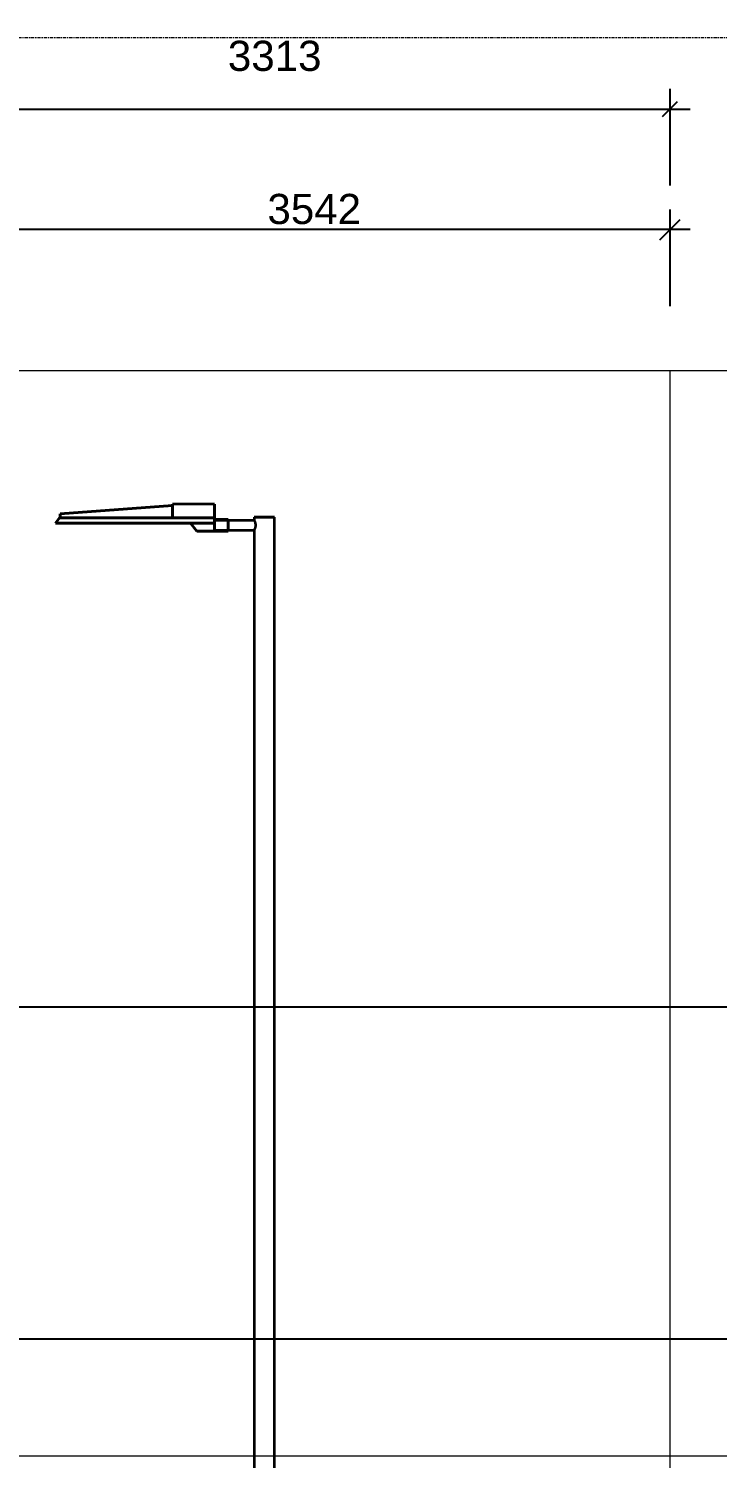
# Model space of a CAD drawing. Header units: millimetres. Extents: x 652554 to 1678317, y -308114 to 170803.
# Drawn here: x 679094 to 682523, y 108538 to 115650 of the extents above; entities that cross this region are included whole.
import ezdxf

# ---------------------------------------------------------------- set-up
doc = ezdxf.new("R2010")
doc.units = ezdxf.units.MM
doc.linetypes.add('Centre', pattern=[31.75, 6.35, -4.7625, 15.875, -4.7625])
doc.linetypes.add('DPA_Hidden 50', pattern=[3, 2, -1])
doc.layers.get('Defpoints').update_dxf_attribs({"color": 250})
for name, color, linetype, lineweight in [('A-ANNO-DIMS', 1, 'Continuous', 9), ('A-DETL', 1, 'Continuous', 70), ('A-DETL-GENF', 2, 'Continuous', 35), ('A-FLOR-LEVL', 3, 'Continuous', 9), ('E-LITE-EQPM', 2, 'Continuous', 35)]:
    doc.layers.add(name, color=color, linetype=linetype, lineweight=lineweight)
doc.styles.add('Arial_2', font='arial.ttf', dxfattribs={"height": 3})
doc.dimstyles.new('DPA-DIM-3_0_C-T', dxfattribs={"dimscale": 304.8, "dimtxt": 153.03891, "dimasz": 0.246063, "dimexe": 0.328084, "dimexo": 0.0625, "dimgap": 0.082021, "dimtad": 0, "dimjust": 2, "dimdec": 0, "dimzin": 0, "dimdsep": 46, "dimtxsty": 'Arial_2', "dimblk1": 'DOTBLANK', "dimblk2": 'OBLIQUE', "dimsah": 1, "dimcen": 0.09, "dimdle": 0.328084, "dimadec": 8, "dimazin": 0, "dimtfac": 1, "dimtdec": 4, "dimtix": 1, "dimtmove": 2, "dimatfit": 3, "dimfxl": 0.656168, "dimfxlon": 1, "dimtvp": 1, "dimtolj": 1, "dimtzin": 0, "dimarcsym": 2})
doc.dimstyles.new('DPA-DIM-3_0_T-T_1', dxfattribs={"dimscale": 304.8, "dimtxt": 153.03891, "dimasz": 0.328084, "dimexe": 0.328084, "dimexo": 0.0625, "dimgap": 0.082021, "dimtad": 1, "dimdec": 0, "dimzin": 0, "dimdsep": 46, "dimtxsty": 'Arial_2', "dimblk1": 'OBLIQUE', "dimblk2": 'OBLIQUE', "dimsah": 1, "dimcen": 0.09, "dimdle": 0.328084, "dimadec": 8, "dimazin": 0, "dimtfac": 1, "dimtdec": 4, "dimtix": 1, "dimtmove": 1, "dimatfit": 3, "dimfxl": 0.656168, "dimfxlon": 1, "dimtvp": 1, "dimtolj": 1, "dimtzin": 0, "dimarcsym": 2})

# ---------------------------------------------------------------- blocks, each defined once
blk = doc.blocks.new('ACM_L14 - LED Street Light Luminaire with Wide Light - PRA4-CB-8-V102-2250-01 ENTRANCE 2 ELEVATION 3')
at = {"layer": 'E-LITE-EQPM'}
for p, q in [((633194.4, 113235.7), (633754.4, 113277.1)), ((633754.4, 113277.1), (633194.4, 113235.7)), ((633194.4, 113217.1), (633194.4, 113235.7)), ((633194.4, 113235.7), (633194.4, 113217.1)), ((633962.8, 113285.1), (633754.4, 113285.1)), ((633754.4, 113270.1), (633754.4, 113285.1)), ((633754.4, 113284.6), (633754.4, 113270.1)), ((633754.4, 113277.1), (633754.4, 113217.1)), ((633754.4, 113217.1), (633754.4, 113277.1)), ((633754.4, 113270.1), (633754.4, 113217.1)), ((633754.4, 113217.1), (633754.4, 113270.1)), ((633962.8, 113285.1), (633962.8, 113270.1)), ((633962.8, 113274), (633962.8, 113284.6)), ((633962.8, 113270.1), (633962.8, 113273.3)), ((633962.8, 113217.1), (633962.8, 113270.1)), ((633962.8, 113270.1), (633962.8, 113217.1)), ((633190.8, 113217.1), (633170.8, 113189.6)), ((633170.8, 113189.6), (633190.8, 113217.1)), ((633215.8, 113189.6), (633170.8, 113189.6)), ((633170.8, 113189.6), (633215.8, 113189.6)), ((633190.8, 113217.1), (633215.8, 113217.1)), ((633215.8, 113217.1), (633190.8, 113217.1)), ((633215.8, 113189.6), (633191.6, 113189.6)), ((633191.9, 113189.6), (633223.8, 113189.6)), ((633754.4, 113217.1), (633194.4, 113217.1)), ((633194.4, 113217.1), (633754.4, 113217.1)), ((633215.8, 113217.1), (633535.6, 113217.1)), ((633535.6, 113217.1), (633215.8, 113217.1)), ((633674.4, 113189.6), (633215.8, 113189.6)), ((633678.1, 113189.6), (633215.8, 113189.6)), ((633215.8, 113189.6), (633678.1, 113189.6)), ((633223.8, 113189.6), (633682.8, 113189.6)), ((633535.6, 113217.1), (633557.9, 113217.1)), ((633557.9, 113217.1), (633535.6, 113217.1)), ((633557.9, 113217.1), (633659.7, 113217.1)), ((633659.7, 113217.1), (633557.9, 113217.1)), ((633659.7, 113217.1), (633962.8, 113217.1)), ((633962.8, 113217.1), (633659.7, 113217.1)), ((633726.5, 113189.6), (633674.4, 113189.6)), ((633713.4, 113189.6), (633678.1, 113189.6)), ((633678.1, 113189.6), (633713.4, 113189.6)), ((633682.8, 113189.6), (633726.5, 113189.6)), ((633850, 113189.6), (633713.4, 113189.6)), ((633713.4, 113189.6), (633850, 113189.6)), ((633962.8, 113217.1), (633754.4, 113217.1)), ((633754.4, 113217.1), (633962.8, 113217.1)), ((633875.5, 113150.6), (633842.8, 113189.6)), ((633842.8, 113189.6), (633962.8, 113189.6)), ((633962.8, 113189.6), (633842.8, 113189.6)), ((633842.8, 113189.6), (633875.5, 113150.6)), ((633962.8, 113189.6), (633850, 113189.6)), ((633850, 113189.6), (633962.8, 113189.6)), ((633962.8, 113189.6), (633962.8, 113217.1)), ((633962.8, 113189.6), (633962.8, 113217.1)), ((634030.8, 113208.6), (633962.8, 113208.6)), ((633962.8, 113189.6), (633962.8, 113207.7)), ((633962.8, 113207.7), (633962.8, 113189.6)), ((633962.8, 113189.6), (633962.8, 113203.4)), ((633962.8, 113203.4), (633962.8, 113189.6)), ((633962.8, 113179.6), (633962.8, 113189.6)), ((633962.8, 113189.6), (633962.8, 113179.6)), ((633962.8, 113179.6), (633962.8, 113189.6)), ((633962.8, 113189.6), (633962.8, 113179.6)), ((633962.8, 113189.6), (633962.8, 113150.6)), ((633962.8, 113150.6), (633962.8, 113189.6)), ((633962.8, 113179.6), (633962.8, 113151.6)), ((633962.8, 113151.6), (633962.8, 113179.6)), ((633962.8, 113179.6), (633962.8, 113156.4)), ((633962.8, 113156.4), (633962.8, 113179.6)), ((634160.4, 113203.8), (633967.8, 113203.8)), ((634030.8, 113208.6), (634030.8, 113179.6)), ((634030.8, 113204.7), (634030.8, 113207.6)), ((634030.8, 113179.6), (634030.8, 113202.8)), ((634030.8, 113179.6), (634030.8, 113150.6)), ((634030.8, 113156.4), (634030.8, 113179.6)), ((634160.4, 113220), (634160.4, 113203.7)), ((634160.4, 113220), (634262, 113220)), ((634236.6, 113220), (634160.4, 113220)), ((634262, 113220), (634236.6, 113220)), ((634262, 105948.7), (634262, 113220)), ((633962.8, 113150.6), (633875.5, 113150.6)), ((633875.5, 113150.6), (633962.8, 113150.6)), ((633962.8, 113150.6), (634030.8, 113150.6)), ((633967.8, 113155.8), (634160.4, 113155.8)), ((634030.8, 113151.6), (634030.8, 113155.8)), ((634160.4, 113155.8), (634160.4, 105960.4))]:
    blk.add_line(p, q, dxfattribs=at)
blk.add_open_spline([(634160.4, 113203.8), (634160.5, 113203.7), (634160.6, 113203.5), (634161.2, 113202.4), (634162.1, 113200.6), (634163.1, 113198.2), (634164, 113195.8), (634164.7, 113193.6), (634165.2, 113191.8), (634165.7, 113190), (634166.1, 113188), (634166.4, 113186), (634166.7, 113183.8), (634166.9, 113181.4), (634166.9, 113178.7), (634166.8, 113176), (634166.5, 113173.5), (634166, 113170.9), (634165.5, 113168.5), (634164.9, 113166.4), (634164.2, 113164.3), (634163.5, 113162.4), (634162.6, 113160.2), (634161.2, 113156.9), (634160.5, 113155.8), (634160.4, 113155.8)], degree=3, knots=[0, 0, 0, 0, 0.055556, 0.111111, 0.166667, 0.222222, 0.277778, 0.305556, 0.333333, 0.361111, 0.388889, 0.416667, 0.444444, 0.479167, 0.513889, 0.548611, 0.583333, 0.618056, 0.652778, 0.6875, 0.722222, 0.756944, 0.791667, 0.861111, 1, 1, 1, 1], dxfattribs=at)
blk = doc.blocks.new('DPA_AN_Callout - DPA_AN_Callout-15552211-2250-01 ENTRANCE 2 ELEVATION 3')
at = {"layer": 'A-DETL-GENF', "lineweight": 25}
for p in [(631368.3, 105805), (638126, 109130.5)]:
    blk.add_line(p, (631368.3, 109130.5), dxfattribs=at)
at = {"layer": 'A-DETL-GENF', "linetype": 'DPA_Hidden 50', "lineweight": 50}
for p, q in [((631142, 105805), (631372.7, 105805)), ((630642, 102795), (630642, 105305)), ((631872.7, 105305), (631872.7, 102795)), ((631372.7, 102295), (631142, 102295))]:
    blk.add_line(p, q, dxfattribs=at)
for centre, start, end in [((631142, 105305), 90, 180), ((631372.7, 105305), 0, 90), ((631142, 102795), 180, 270), ((631372.7, 102795), 270, 0)]:
    blk.add_arc(centre, 500, start, end, dxfattribs=at)
blk = doc.blocks.new('DPA_AN_Callout - DPA_AN_Callout-15553038-2250-01 ENTRANCE 2 ELEVATION 3')
at = {"layer": 'A-DETL-GENF', "lineweight": 25}
blk.add_line((638126, 110781.8), (629377.8, 110781.8), dxfattribs=at)
blk = doc.blocks.new('_Oblique')
at = {"color": 0, "linetype": 'ByBlock', "lineweight": -2}
blk.add_line((-0.5, -0.5), (0.5, 0.5), dxfattribs=at)
blk = doc.blocks.new('*D5415')
at = {"layer": 'A-ANNO-DIMS', "color": 0, "lineweight": -2, "transparency": 16777216}
for p, q in [((678744.9, 114269.1), (678744.9, 114750)), ((682286.9, 114269.1), (682286.9, 114750)), ((682386.9, 114650), (678644.9, 114650))]:
    blk.add_line(p, q, dxfattribs=at)
at = {"layer": 'Defpoints', "color": 0, "transparency": 16777216}
for p in [(678744.9, 114650), (678744.9, 114250), (682286.9, 114250)]:
    blk.add_point(p, dxfattribs=at)
at = {"layer": 'A-ANNO-DIMS', "color": 0, "lineweight": -2, "transparency": 16777216, "xscale": 100, "yscale": 100, "zscale": 100, "rotation": 180}
blk.add_blockref('_Oblique', (678744.9, 114650), dxfattribs=at)
at = {"layer": 'A-ANNO-DIMS', "color": 0, "lineweight": -2, "transparency": 16777216, "xscale": 100, "yscale": 100, "zscale": 100}
blk.add_blockref('_Oblique', (682286.9, 114650), dxfattribs=at)
at = {"layer": 'A-ANNO-DIMS', "color": 0, "transparency": 16777216, "insert": (680515.9, 114751.7), "char_height": 150, "width": 1107.531, "attachment_point": 5, "style": 'Arial_2'}
blk.add_mtext('\\A1;3542', dxfattribs=at)
blk = doc.blocks.new('_DotBlank')
at = {"color": 0, "linetype": 'ByBlock', "lineweight": -2}
blk.add_line((-0.5, 0), (-1, 0), dxfattribs=at)
blk.add_circle((0, 0), 0.5, dxfattribs=at)
blk = doc.blocks.new('*D5420')
at = {"layer": 'A-ANNO-DIMS', "color": 0, "lineweight": -2, "transparency": 16777216}
for p, q in [((678973.8, 115631), (678973.8, 115150)), ((682286.9, 114869.1), (682286.9, 115350)), ((679048.8, 115250), (682386.9, 115250))]:
    blk.add_line(p, q, dxfattribs=at)
at = {"layer": 'Defpoints', "color": 0, "transparency": 16777216}
for p in [(678973.8, 115650), (682286.9, 115250), (682286.9, 114850)]:
    blk.add_point(p, dxfattribs=at)
at = {"layer": 'A-ANNO-DIMS', "color": 0, "lineweight": -2, "transparency": 16777216, "xscale": 75, "yscale": 75, "zscale": 75, "rotation": 180}
blk.add_blockref('_DotBlank', (678973.8, 115250), dxfattribs=at)
at = {"layer": 'A-ANNO-DIMS', "color": 0, "lineweight": -2, "transparency": 16777216, "xscale": 75, "yscale": 75, "zscale": 75}
blk.add_blockref('_Oblique', (682286.9, 115250), dxfattribs=at)
at = {"layer": 'A-ANNO-DIMS', "color": 0, "transparency": 16777216, "insert": (680086, 115589.5), "char_height": 150, "width": 1107.531, "attachment_point": 1, "line_spacing_factor": 0.941778, "style": 'Arial_2'}
blk.add_mtext('\\A1;3313', dxfattribs=at)

msp = doc.modelspace()

# ---------------------------------------------------------------- linework, layer by layer
at = {"layer": 'A-DETL', "color": 9, "linetype": 'DPA_Hidden 50', "lineweight": 9}
for p, q in [((678744.9322, 113950), (687044.9322, 113950)), ((682286.9322, 100343.9086), (682286.9322, 113950)), ((678746.9322, 108550), (686571.9322, 108550))]:
    msp.add_line(p, q, dxfattribs=at)
at = {"layer": 'A-FLOR-LEVL', "linetype": 'Centre'}
msp.add_line((658679.5343, 115605.1206), (699982.2381, 115605.1206), dxfattribs=at)

# ---------------------------------------------------------------- block references
at = {"layer": 'A-DETL-GENF'}
for name in ['DPA_AN_Callout - DPA_AN_Callout-15553038-2250-01 ENTRANCE 2 ELEVATION 3', 'DPA_AN_Callout - DPA_AN_Callout-15552211-2250-01 ENTRANCE 2 ELEVATION 3']:
    msp.add_blockref(name, (46056.406, 0), dxfattribs=at)
at = {"layer": 'E-LITE-EQPM'}
msp.add_blockref('ACM_L14 - LED Street Light Luminaire with Wide Light - PRA4-CB-8-V102-2250-01 ENTRANCE 2 ELEVATION 3', (46056.406, 0), dxfattribs=at)

# ---------------------------------------------------------------- dimensions: what is measured, and where the dimension line sits
at = {"layer": 'A-ANNO-DIMS'}
dim = msp.add_linear_dim(base=(682286.9322, 115250.0211), p1=(678973.7798, 115650.0211), p2=(682286.9322, 114850.0211), dimstyle='DPA-DIM-3_0_C-T', override={"dimpost": '<>', "dimfxl": 3408.368921}, dxfattribs=at)
dim.commit()
dim.dimension.update_dxf_attribs({"geometry": '*D5420', "text_midpoint": (680639.7755, 115489.49), "dimtype": 160})
dim = msp.add_linear_dim(base=(678744.9322, 114650.0211), p1=(682286.9322, 114250.0211), p2=(678744.9322, 114250.0211), dimstyle='DPA-DIM-3_0_T-T_1', override={"dimpost": '<>', "dimfxl": 3542}, dxfattribs=at)
dim.commit()
dim.dimension.update_dxf_attribs({"geometry": '*D5415', "text_midpoint": (680515.9322, 114751.6582)})

doc.saveas('drawing.dxf')
